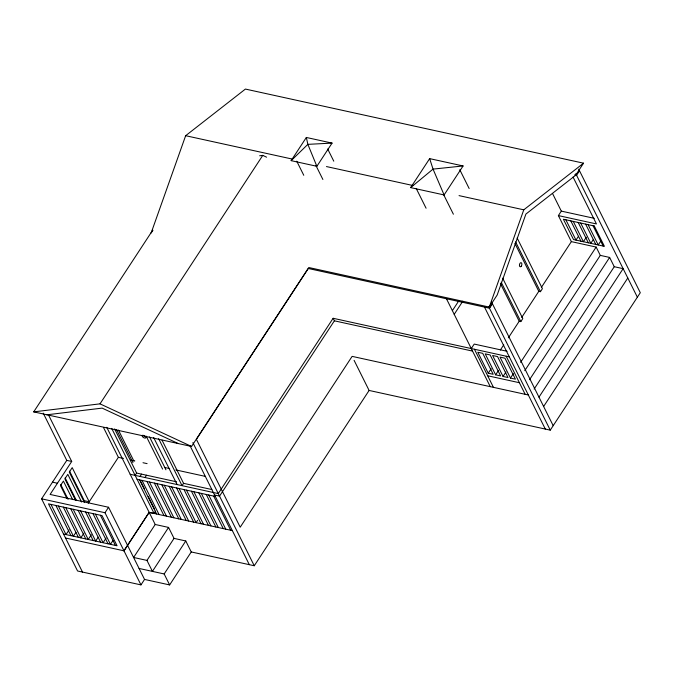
<?xml version="1.0" encoding="UTF-8"?>
<svg xmlns="http://www.w3.org/2000/svg" width="674" height="674" viewBox="0 0 674 674"><rect width="100%" height="100%" fill="white"/><g stroke="black" fill="none" stroke-linecap="round" stroke-linejoin="round"><path stroke-width="1.01" d="M152.754 230.137L33.7 411.873L191.551 446.466L308.785 267.519L489.273 307.083L497.201 294.976L525.905 214.071L575.613 175.291L583.541 163.184L245.412 89.069L185.653 135.701L151.145 232.968L152.846 230.373M489.273 307.083L523.782 209.816L583.541 163.184M33.7 411.873L100.005 403.852L262.767 155.391L266.584 157.168M48.292 414.493L71.714 461.463L50.103 494.446L108.565 507.261L144.548 579.429L140.967 584.889L77.569 570.996L41.586 498.827L66.768 460.376L43.212 413.12M291.143 160.648L306.341 137.462L332.071 143.099L316.873 166.293L291.143 160.648L307.858 144.354L332.071 143.099M69.085 529.907L66.018 534.583L50.963 504.405M88.235 503.251L118.371 457.326L103.451 427.409M75.985 532.308L73.424 536.209L58.377 506.031M83.905 533.151L80.838 537.835L65.791 507.657M140.967 584.889L104.984 512.72L108.565 507.261M91.31 534.777L88.243 539.461L73.196 509.283M135.112 475.355L136.628 473.047L114.614 428.9M98.21 537.186L95.657 541.087L80.61 510.9M140.057 476.442L141.565 474.134M144.994 477.521L146.511 475.212M106.138 538.029L103.071 542.705L88.024 512.526M113.038 540.43L110.477 544.331L95.43 514.152M65.521 538.004L123.982 550.818L149.156 512.358L154.102 513.436L155.61 511.128M123.982 550.818L149.165 512.375L232.328 530.598M155.205 524.49L133.604 557.474L146.957 560.406L152.425 571.375L174.035 538.391L168.567 527.422L155.205 524.49L106.753 427.308M162.021 440.13L183.564 483.334L182.047 485.642L158.634 438.681M146.957 560.406L168.567 527.422M410.66 187.608L429.65 158.626L463.089 165.956L444.099 194.938L410.66 187.608L433.045 169.107L463.089 165.956M197.617 520.345L196.1 522.662L179.073 488.507M185.771 540.969L191.248 551.947L169.637 584.931L164.161 573.953L185.771 540.969L174.035 538.391M509.333 356.9L333.125 318.28L218.275 493.587L130.175 474.277M333.125 318.28L334.388 320.816L219.547 496.123L214.602 495.045M191.248 551.947L254.258 565.756L369.108 390.448L354.094 360.329M452.38 310.647L458.674 301.034M454.209 314.328L462.802 301.211M489.4 308.077L492.332 303.595M492.391 303.713L489.459 308.195L308.304 268.496L196.395 439.322L240.205 527.203L352.123 356.369L528.332 394.998M579.497 170.749L576.59 175.299L574.619 174.869M471.278 348.559L474.218 344.077L507.126 351.289M538.973 397.138L623.138 268.656L614.258 266.71L609.633 257.426L600.29 255.379L596.145 247.063L571.367 241.629L558.384 215.596L561.316 211.114L552.554 193.531M500.335 350.05L503.764 344.818M508.339 337.843L519.199 321.262L500.42 283.594M521.752 317.37L538.796 291.345L514.885 243.381M541.365 287.427L571.367 241.629M519.199 321.262L520.817 321.624L522.805 318.591L502.644 278.151M538.796 291.345L540.422 291.699L542.41 288.666L517.143 237.998M488.237 373.202L477.79 352.249L482.727 353.328L493.183 374.289L488.237 373.202L491.178 368.72M578.427 236.355L575.984 240.096L565.857 219.783M495.651 374.828L485.204 353.867L490.141 354.954L500.588 375.915L495.651 374.828L498.583 370.346M586.329 237.231L583.389 241.713L573.271 221.409M503.057 376.454L492.61 355.493L497.555 356.58L508.002 377.533L503.057 376.454L505.997 371.972M593.255 239.607L590.812 243.339L580.685 223.035M520.623 362.342L596.145 247.063M510.471 378.08L500.024 357.119L504.961 358.206L515.416 379.159L510.471 378.08L513.411 373.598M600.66 241.233L598.217 244.965L588.09 224.653M524.768 370.658L600.29 255.379M529.503 379.748L609.633 257.426M534.128 389.033L614.258 266.71M543.623 406.481L627.797 278M369.108 390.448L550.262 430.147L640.3 292.71L578.705 169.174M259.659 155.77L262.767 155.391M46.759 414.813L102.128 408.115L178.265 443.559M561.316 211.114L594.308 218.342M558.384 215.596L596.439 223.937L573.052 177.035M185.653 135.701L292.541 159.131M326.46 166.562L412.783 185.485M459.036 195.62L523.782 209.816M334.388 320.816L472.541 351.095M487.664 375.763L519.384 382.714M118.371 457.326L123.502 458.455M130.68 460.03L134.792 460.923M142.998 462.726L147.101 463.628M164.549 467.453L169.68 468.573M175.838 469.921L205.604 476.451M136.628 473.047L176.613 481.809M183.564 483.334L211.821 489.526M66.768 460.376L71.714 461.463M137.083 479.307L215.309 496.452M52.505 482.154L57.442 483.241M41.586 498.827L104.984 512.72M63.541 534.044L117.065 545.78L102.018 515.593L48.494 503.866L82.506 572.074M139.071 568.452L164.161 573.953M144.548 579.429L169.637 584.931M100.005 403.852L191.551 446.466M575.773 173.656L637.36 297.183M593.027 225.739L603.154 246.052M585.622 224.113L595.749 244.426M578.208 222.487L588.335 242.8M570.794 220.861L580.921 241.174M515.568 241.856L540.422 291.699M459.786 169.713L469.155 188.509M501.17 282.212L520.817 321.624M443.559 194.491L453.391 214.222M491.565 302.062L553.194 425.665M488.633 306.544L550.262 430.147M484.454 306.999L545.317 429.068M506.166 356.201L525.164 394.298M416.246 188.501L426.086 208.232M474.445 349.25L493.444 387.348M446.458 298.776L490.276 386.657M327.69 148.988L333.782 161.196M315.862 165.383L322.888 179.478M296.745 161.196L303.772 175.291M192.874 442.624L254.258 565.756M189.925 445.539L249.321 564.669M213.658 496.089L230.685 530.236M208.721 495.002L225.748 529.157M206.252 494.463L223.271 528.618M201.307 493.385L218.334 527.531M198.838 492.837L215.865 526.992M193.901 491.759L210.92 525.905M191.424 491.22L208.451 525.366M186.487 490.133L203.514 524.279M184.019 489.594L201.046 523.74M153.689 437.594L177.11 484.564M176.605 487.968L193.632 522.114M149.561 436.963L165.939 469.803M171.668 486.881L188.695 521.036M146.182 436.154L162.594 469.07M169.191 486.342L186.218 520.496M164.254 485.263L181.281 519.41M161.785 484.716L178.812 518.87M156.84 483.637L173.867 517.784M154.371 483.098L171.398 517.244M149.434 482.011L166.461 516.158M146.966 481.472L163.984 515.618M118.439 430.071L133.915 461.1M142.02 480.385L159.047 514.54M116.535 429.658L132.947 462.575M140.891 481.607L144.573 488.987M148.255 496.367L154.691 509.283M139.552 479.846L156.579 513.992M111.699 428.394L154.102 513.436M100.375 515.239L115.422 545.418M92.961 513.613L108.008 543.792M69.565 471.177L84.275 500.672L89.221 501.759L72.211 467.646L69.27 472.129L84.444 502.551M81.596 502.029L67.804 474.37L64.873 478.852L75.437 500.057M85.547 511.987L100.595 542.166M65.159 477.9L76.196 500.024M78.142 510.361L93.189 540.54M72.598 499.535L63.398 481.093L60.466 485.575L66.903 498.482M60.761 484.623L68.116 499.375M70.728 508.735L85.775 538.922M63.322 507.118L78.369 537.296M55.908 505.492L70.955 535.67M444.099 194.938L433.045 169.107L429.65 158.626M316.873 166.293L307.858 144.354L306.341 137.462M144.253 435.69A2.089 0.986 33.2 0 1 145.601 437.965A2.089 0.986 33.2 0 1 142.627 436.794A2.089 0.986 33.2 0 1 143.309 435.32M594.291 226.017L563.388 219.244L573.515 239.548L604.418 246.33L594.291 226.017M521.331 266.095A2.089 1.154 -77.6 0 0 521.187 262.717A2.089 1.154 -77.6 0 0 519.443 265.387A2.089 1.154 -77.6 0 0 521.331 266.095"/></g></svg>
